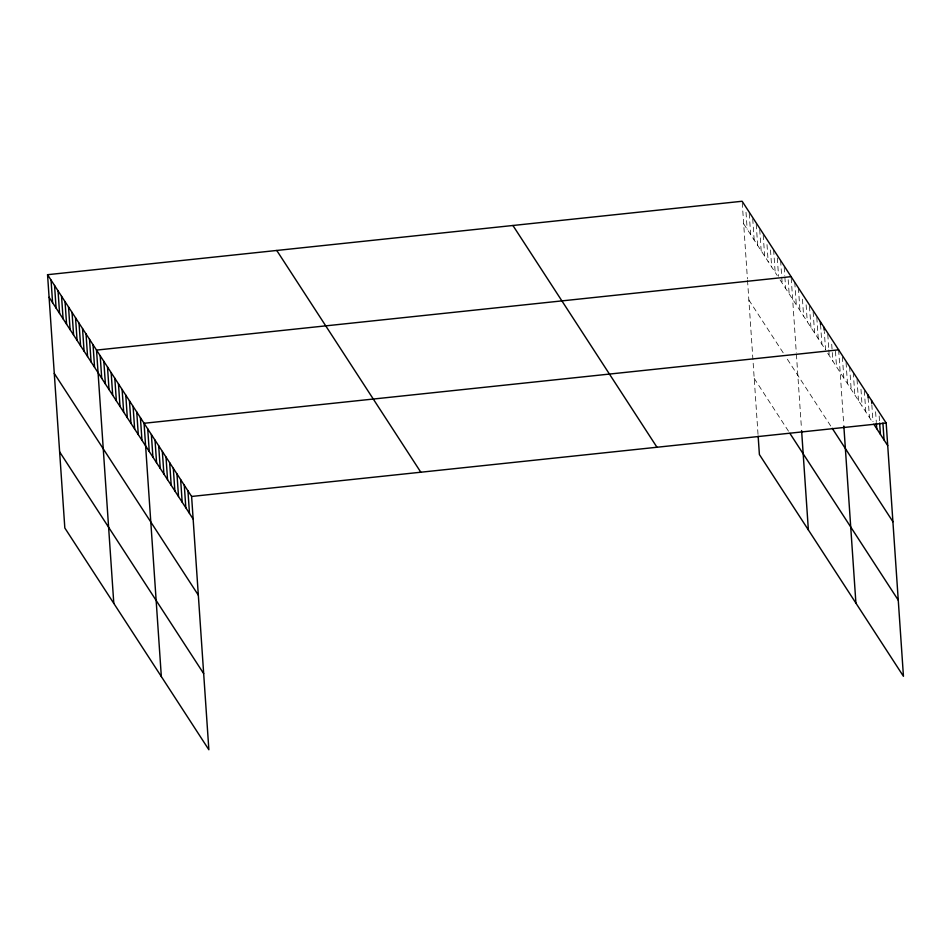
<?xml version="1.0" encoding="UTF-8"?>
<svg xmlns="http://www.w3.org/2000/svg" width="951" height="951" viewBox="0 0 951 951"><rect width="100%" height="100%" fill="white"/><g stroke="black" fill="none" stroke-linecap="round" stroke-linejoin="round"><path stroke-width="0.71" stroke-dasharray="4.75 3.57" d="M743.67 223.842L777.252 275.552M780.058 279.856L825.563 349.909L824.303 331.554M827.75 353.285L872.364 421.959M748.865 299.981L783.85 353.831M787.345 359.216L830.746 426.036M754.214 378.415L788.498 431.195M879.164 415.991L879.544 421.638M875.598 411.771L876.275 421.65M871.841 404.734L872.994 421.673M868.097 397.684L869.44 417.453M864.34 390.647L865.779 411.831M860.976 389.256L862.129 406.196M857.029 379.39L858.468 400.573M853.273 372.352L854.818 394.938M849.612 366.717L851.157 389.316M846.057 362.497L847.496 383.681M842.396 356.875L843.846 378.046M838.651 349.837L843.644 423.171M835.465 351.264L836.523 366.789M831.721 344.226L832.874 361.166M827.774 334.36L828.737 348.47M828.832 349.885L829.213 355.531M820.558 324.517L821.902 344.274M816.802 317.468L818.24 338.651M813.141 311.845L814.591 333.016M809.491 306.21L810.93 327.394M806.115 304.819L807.28 321.759M802.466 299.185L803.619 316.136M798.424 287.915L799.957 310.501M794.763 282.281L796.308 304.879M791.208 278.061L796.296 352.821M796.403 354.224L801.408 427.665M788.189 279.737L789.152 293.859M784.206 267.29L784.789 275.766M784.884 277.181L785.657 288.474M780.616 260.503L782.15 283.089M777.312 257.935L778.56 276.289M773.615 249.733L775.16 272.319M770.5 249.994L771.653 266.934M767.005 244.609L768.158 261.549M763.213 234.98L764.663 256.164M759.718 229.595L761.169 250.779M756.223 224.21L757.662 245.394M752.728 218.825L754.167 240.009M749.222 213.44L750.672 234.624M746.012 212.287L747.165 229.239M742.232 202.67L747.415 278.833M747.522 280.236L758.054 434.809"/><path stroke-width="1.43" d="M47.55 274.696L191.603 496.458L208.863 749.745L64.823 527.983L47.55 274.696L742.137 201.255L886.177 423.017L903.45 676.304L759.397 454.542L758.149 436.212M791.113 276.658L96.526 350.099L113.799 603.386M838.651 349.837L144.065 423.278L161.337 676.565M191.603 496.458L886.177 423.017M873.826 424.205L887.723 445.603M832.208 428.283L892.918 521.73M789.889 433.347L898.255 600.164M512.922 225.494L656.975 447.243M276.765 250.47L420.817 472.219M49.095 297.294L193.136 519.044M54.278 373.422L198.331 595.171M59.628 451.856L203.68 673.617M882.908 423.029L884.061 439.968M879.639 423.052L880.412 434.345M876.37 423.064L876.751 428.711M871.556 400.49L871.746 403.319M867.894 394.867L868.097 397.684M843.834 426L855.912 603.124M824.018 327.322L824.208 330.14M820.368 321.688L820.558 324.517M801.598 430.565L808.374 529.945M187.941 490.823L189.487 513.421M184.292 485.2L185.825 507.786M180.631 479.566L182.176 502.164M176.969 473.943L178.515 496.529M173.32 468.308L174.853 490.894M169.658 462.685L171.204 485.272M166.009 457.051L167.542 479.637M162.348 451.428L163.893 474.014M158.686 445.793L160.232 468.379M155.037 440.17L156.57 462.757M151.375 434.536L152.921 457.122M147.726 428.901L149.259 451.499M140.403 417.644L141.949 440.242M136.754 412.021L138.287 434.607M133.092 406.386L134.638 428.984M129.443 400.763L130.976 423.35M125.782 395.129L127.315 417.727M122.12 389.506L123.666 412.092M118.471 383.871L120.004 406.457M114.809 378.248L116.355 400.835M111.16 372.614L112.694 395.2M107.499 366.991L109.032 389.577M103.837 361.356L105.383 383.942M100.188 355.722L101.721 378.32M93.032 344.714L94.565 367.3M89.525 339.329L91.07 361.915M86.03 333.944L87.575 356.53M82.535 328.559L84.068 351.145M79.04 323.174L80.573 345.76M75.533 317.789L77.079 340.375M72.038 312.404L73.584 334.99M68.543 307.018L70.077 329.605M65.037 301.633L66.582 324.22M61.542 296.248L63.087 318.835M58.047 290.863L59.58 313.45M54.552 285.478L56.085 308.065M51.045 280.081L52.59 302.68"/></g></svg>
